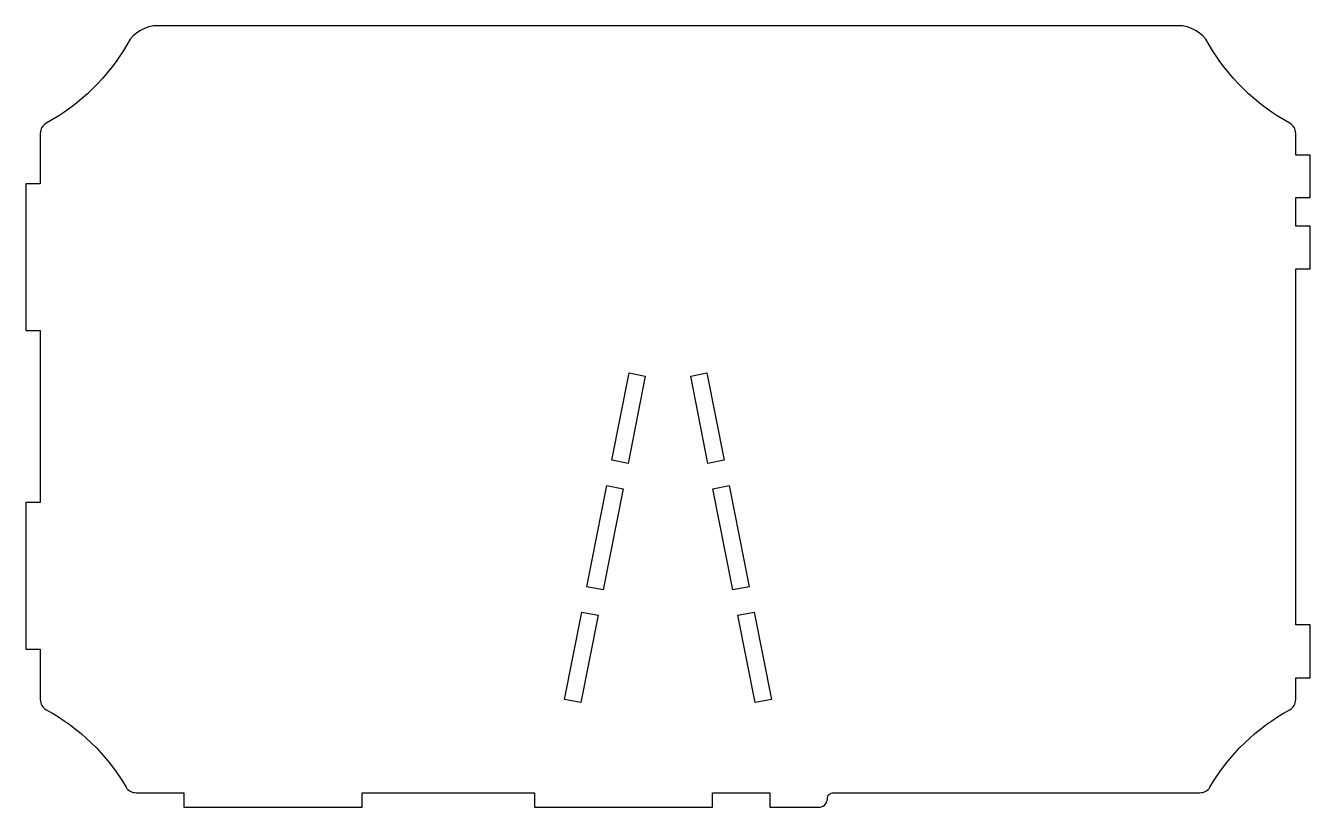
# Model space of a CAD drawing. Header units: millimetres. Extents: x -112 to 112, y -68 to 68.
import ezdxf

# ---------------------------------------------------------------- set-up
doc = ezdxf.new("R2010")
doc.units = ezdxf.units.MM

msp = doc.modelspace()

# ---------------------------------------------------------------- linework, layer by layer
msp.add_lwpolyline([(109.25, -36.25), (109.25, 25.71), (111.79, 25.71), (111.79, 33.11), (109.25, 33.11), (109.25, 38.11), (111.79, 38.11), (111.79, 45.5), (109.25, 45.5), (109.25, 49.29, 0.27383), (108.21, 51.05, -0.138724), (94.02, 65.01, 0.269522), (88.81, 68.04), (-88.81, 68.04, 0.269522), (-94.02, 65.01, -0.138724), (-108.21, 51.05, 0.27383), (-109.25, 49.29), (-109.25, 40.5), (-111.79, 40.5), (-111.79, 15), (-109.25, 15), (-109.25, -15), (-111.79, -15), (-111.79, -40.5), (-109.25, -40.5), (-109.25, -49.29, 0.27383), (-108.21, -51.05, -0.134757), (-94.31, -64.52, 0.265349), (-92.59, -65.5), (-84.25, -65.5), (-84.25, -68.04), (-53.25, -68.04), (-53.25, -65.5), (-23.25, -65.5), (-23.25, -68.04), (7.75, -68.04), (7.75, -65.5), (17.75, -65.5), (17.75, -68.04), (26.25, -68.04, 0.414214), (27.75, -66.54), (27.75, -66.5, -0.414214), (28.75, -65.5), (92.59, -65.5, 0.265349), (94.31, -64.52, -0.134757), (108.21, -51.05, 0.27383), (109.25, -49.29), (109.25, -45.5), (111.79, -45.5), (111.79, -36.25)], format="xyb", close=True)
for points in [[(-3.95, 7.03), (-6.95, -8.17), (-9.76, -7.62), (-6.75, 7.59)], [(6.95, -8.17), (3.95, 7.03), (6.75, 7.59), (9.76, -7.62)], [(-7.83, -12.59), (-11.31, -30.2), (-14.12, -29.64), (-10.63, -12.03)], [(11.31, -30.2), (7.83, -12.59), (10.63, -12.03), (14.12, -29.64)], [(-14.99, -34.05), (-12.18, -34.61), (-15.19, -49.81), (-18, -49.26)], [(15.19, -49.81), (12.18, -34.61), (14.99, -34.05), (18, -49.26)]]:
    msp.add_lwpolyline(points, close=True)

doc.saveas('drawing.dxf')
